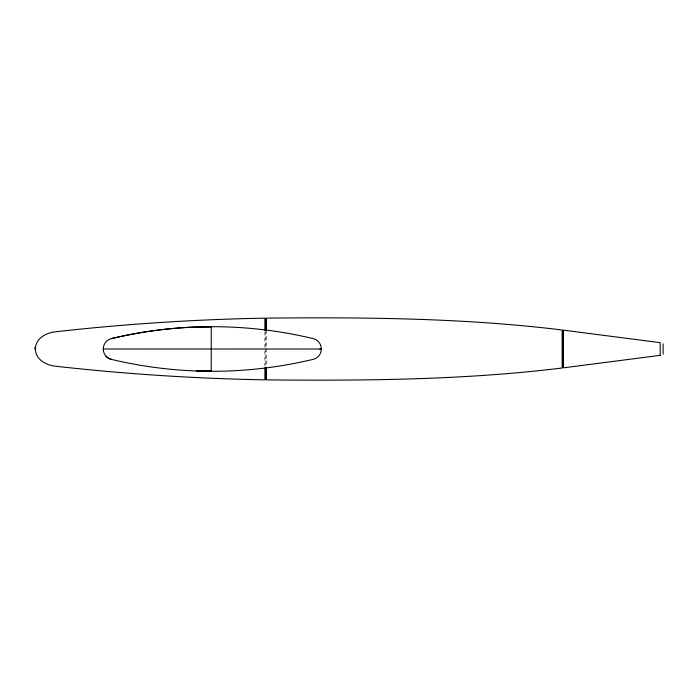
<?xml version="1.0" encoding="UTF-8"?>
<svg xmlns="http://www.w3.org/2000/svg" width="698" height="698" viewBox="0 0 698 698"><rect width="100%" height="100%" fill="white"/><g stroke="black" fill="none" stroke-linecap="round" stroke-linejoin="round"><path stroke-width="0.52" stroke-dasharray="3.49 2.62" d="M266.374 330.198L266.374 367.802M265.633 330.651L265.633 367.349M264.9 331.89L264.9 347.997M264.9 351.015L264.9 366.11"/><path stroke-width="1.05" d="M196.365 327.048L211.25 327.057L211.232 371.275L196.365 370.952M211.25 370.9L196.522 370.935M264.9 367.785L264.9 379.86C195.126 378.578 125.422 374.041 56.076 366.284C28.505 363.283 28.461 334.682 56.076 331.716C125.422 323.959 195.126 319.422 264.9 318.14L264.9 330.215M34.9 348.956L35.022 347.307M111.331 338.643A433.24 433.048 90 0 1 195.3 327.039L212.279 326.69A433.24 433.048 -90 0 1 313.228 338.626A10.636 10.627 -90 0 1 319.091 342.404C322.092 346.173 322.057 351.809 319.091 355.579A10.636 10.627 -90 0 1 313.228 359.33A433.24 433.048 -90 0 1 212.279 371.292L195.3 370.935A433.24 433.048 -90 0 1 111.331 359.357A10.54 10.54 -90 0 1 105.511 355.631C102.51 351.862 102.536 346.147 105.511 342.369A10.54 10.54 -90 0 1 111.331 338.626A433.24 433.048 -90 0 1 195.3 327.022M320.757 348.991L321.377 349.017L103.26 349M321.237 348.965L319.893 349.009M663.1 343.835L663.1 354.165M562.728 330.73L562.728 367.27M266.374 330.198L266.374 318.114C365.028 317.224 464.118 317.956 562.169 329.997L562.169 368.003C464.118 380.044 365.028 380.776 266.374 379.887L266.374 367.802M265.633 318.864L265.633 330.651M265.633 367.349L265.633 379.136M105.511 355.614L105.511 355.631A10.54 10.54 -90 0 0 111.331 359.339M660.186 355.343L563.382 367.846L563.382 330.154L660.186 342.657L660.186 355.343"/></g></svg>
